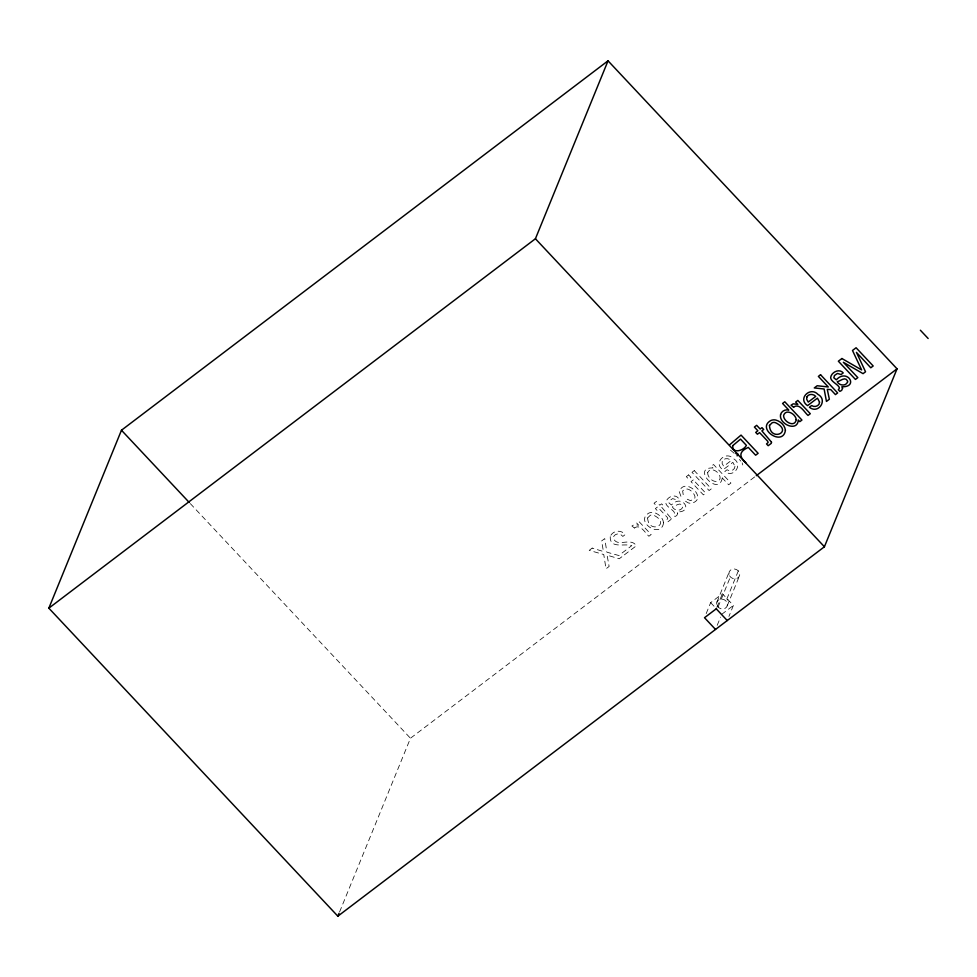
<?xml version="1.0" encoding="UTF-8"?>
<svg xmlns="http://www.w3.org/2000/svg" width="977" height="977" viewBox="0 0 977 977"><rect width="100%" height="100%" fill="white"/><g stroke="black" fill="none" stroke-linecap="round" stroke-linejoin="round"><path stroke-width="0.73" stroke-dasharray="4.88 3.66" d="M339.581 911.956L410.462 738.246L755.074 476.617M706.188 613.605L710.67 602.638L722.394 593.735L733.397 605.459L728.927 616.438M716.874 602.174L729.172 572.009M716.8 607.438L722.394 593.735M718.058 607.059L730.369 576.906M738.319 570.873L726.009 601.038L727.889 599.597M717.203 625.329L720.562 617.11M727.193 605.923L739.504 575.771M721.673 614.362L733.397 605.459M734.191 453.291L729.795 449.567M742.776 464.979L742.154 462.842M710.67 602.638L714.334 606.546M190.32 503.619L410.462 738.246M739.406 459.483L740.871 461.156M734.948 466.322C735.144 470.169 729.88 471.976 727.059 469.766L724.836 471.464C733.703 478.779 743.668 464.112 733.336 458.592C725.716 450.324 712.624 463.037 722.992 469.839L732.884 462.341L734.948 466.322M671.15 518.347L670.894 519.569L667.828 521.877L666.18 520.118L667.755 518.75L667.364 517.456L659.231 508.785L657.081 510.421L655.372 508.59L657.521 506.965L654.04 503.253L656.336 501.506L659.817 505.219L661.637 503.839L663.346 505.659L661.527 507.039L671.15 518.347M679.259 491.663L681.067 496.731L683.265 495.058L682.642 491.004C686.599 485.777 693.694 491.724 694.903 496.377A3.847 3.383 22.2 0 1 694.268 499.052L690.458 500.627L687.136 499.174L684.926 500.847L687.735 502.63A6.399 5.642 22.2 0 0 691.753 503.192C708.752 498.575 684.633 475.994 679.259 491.663M707.69 472.612C707.299 477.887 715.201 484.677 719.634 479.756C722.553 473.906 710.987 465.284 707.69 472.612M722.284 477.985C718.779 497.378 690.788 467.104 712.99 467.971L711.341 466.2L713.54 464.527L730.918 483.041L728.647 484.763L722.284 477.985M663.554 522.768C661.27 539.499 634.317 521.449 648.801 513.133A7.706 6.778 22.2 0 1 653.796 512.522C658.547 513.682 662.992 517.773 663.554 522.768M677.708 513.462L676.768 515.575L674.997 516.54L673.458 514.891C678.062 511.215 665.386 507.576 665.826 502.508C666.693 497.256 674.509 493.397 678.356 498.087L676.231 499.699L672.579 498.612L669.599 500.688L668.976 502.972L671.443 504.987C682.361 493.129 694.427 512.498 676.939 511.936L677.708 513.462M610.246 536.666C609.575 549.269 624.889 543.102 631.814 545.618L621.958 553.092L623.937 555.192L636.32 545.801C630.788 536.629 616.438 548.341 613.361 537.777L613.825 536.263C615.876 532.856 620.651 533.491 622.825 536.422L625.133 534.675C621.299 529.265 612.384 530.438 610.246 536.666M647.629 517.932C648.362 534.81 672.078 524.258 653.674 515.233A4.262 3.761 22.2 0 0 650.255 515.319L647.629 517.932M722.235 461.339L722.125 463.501L723.664 466.298L731.15 460.607C728.805 457.932 723.798 457.773 722.235 461.339M682.728 507.124C681.054 511.63 674.313 510.898 672.371 506.855C675.693 506.306 680.175 501.348 682.654 506.049L682.728 507.124M634.452 528.02L631.911 526.005L634.073 524.661L638.689 525.186L636.54 522.89L638.689 521.254L651.158 534.541L648.887 536.263C645.357 533.259 640.326 523.403 634.452 528.02M592.196 548.097L589.216 550.369L603.762 554.533L606.009 568.809L609.123 566.452L607.083 555.18L619.235 558.771L622.251 556.475L606.864 552.176L604.751 538.583L601.612 540.953L603.432 551.516L592.196 548.097M688.602 474.907L686.306 476.654L688.675 479.182L690.983 477.435L688.602 474.907M694.268 470.609L692.009 472.331L709.094 490.539L711.366 488.818L694.268 470.609M693.291 479.902L690.995 481.661L703.391 494.875L705.699 493.129L693.291 479.902M717.252 605.948A5.496 4.836 22.2 0 0 726.607 607.047A5.496 4.836 22.2 0 0 722.247 599.145A5.496 4.836 22.2 0 0 717.252 605.948M729.55 575.795A5.496 4.836 22.2 0 0 738.917 576.882A5.496 4.836 22.2 0 0 734.557 568.993A5.496 4.836 22.2 0 0 729.55 575.795"/><path stroke-width="1.47" d="M737.122 455.893L737.684 453.511L735.901 453.609M48.85 608.17L121.466 430.234L608.036 60.818L897.033 368.83L824.417 546.766L337.847 916.182L48.85 608.17L535.42 238.754L608.036 60.818M337.847 916.182L339.007 913.361M729.563 444.853L741.042 435.095L758.14 453.316L755.636 455.209L748.297 447.405C738.917 451.569 738.82 456.479 745.842 462.646M756.283 475.689L897.033 368.83M716.434 608.671L704.515 617.708L715.518 629.444M920.371 330.214L928.15 338.494M535.42 238.754L824.417 546.766M716.239 608.805L727.242 620.542M121.466 430.234L189.282 502.508M819.532 402.109C819.727 405.956 814.452 407.751 811.643 405.553L809.408 407.25C818.286 414.553 828.24 399.898 817.92 394.378C810.299 386.11 797.195 398.824 807.576 405.626L817.456 398.127L819.532 402.109M771.5 442.154L771.244 443.387L768.178 445.695L766.518 443.924L768.105 442.557L767.714 441.262L759.581 432.603L757.419 434.228L755.709 432.408L757.871 430.772L754.391 427.071L756.674 425.325L760.155 429.037L761.987 427.645L763.696 429.477L761.865 430.857L771.5 442.154M796.218 419.622C794.96 428.182 783.114 421.575 783.615 415.372C785.972 408.276 795.803 414.04 796.218 419.622M785.41 430.259C783.127 446.977 756.174 428.94 770.645 420.623A7.706 6.778 22.2 0 1 775.653 420.012C780.403 421.172 784.849 425.251 785.41 430.259M842.565 388.296L841.637 390.409L839.866 391.374L838.315 389.713C842.919 386.049 830.255 382.41 830.682 377.342C831.549 372.09 839.377 368.231 843.212 372.921L841.099 374.521L837.436 373.446L834.456 375.522L833.833 377.806L836.3 379.821C847.218 367.963 859.284 387.332 841.808 386.77L842.565 388.296M780.586 414.578C778.584 424.189 797.843 432.42 798.258 419.951L799.845 421.649L801.934 420.061L784.787 401.779L782.577 403.452L788.781 410.059C785.423 409.131 781.453 411.109 780.586 414.578M769.473 425.422C770.218 442.288 793.922 431.749 775.53 422.711A4.262 3.761 22.2 0 0 772.099 422.809L769.473 425.422M806.807 397.126L806.709 399.275L808.235 402.084L815.734 396.393C813.389 393.719 808.382 393.56 806.807 397.126M732.701 445.695C732.127 454.244 743.937 450.617 746.367 445.341L740.529 439.113L732.701 445.695M847.596 381.958C845.923 386.452 839.182 385.732 837.228 381.689C840.562 381.14 845.032 376.169 847.511 380.883L847.596 381.958M793.58 407.201L791.04 405.186L793.214 403.843L797.83 404.368L795.669 402.072L797.83 400.436L810.287 413.723L808.016 415.445C804.486 412.441 799.455 402.585 793.58 407.201M820.546 374.728L818.372 376.389L828.288 386.965L817.187 385.744L814.281 387.942L824.112 388.993L826.457 401.437L829.351 399.239L827.275 389.347L830.78 389.615L835.457 394.61L837.643 392.949L820.546 374.728M841.905 358.522L838.351 361.209L855.449 379.43L857.83 377.623L843.359 362.296L863.057 373.654L865.537 371.773L856.438 352.367L870.788 367.779L873.182 365.972L856.084 347.751L852.494 350.474L861.629 369.917L841.905 358.522"/></g></svg>
